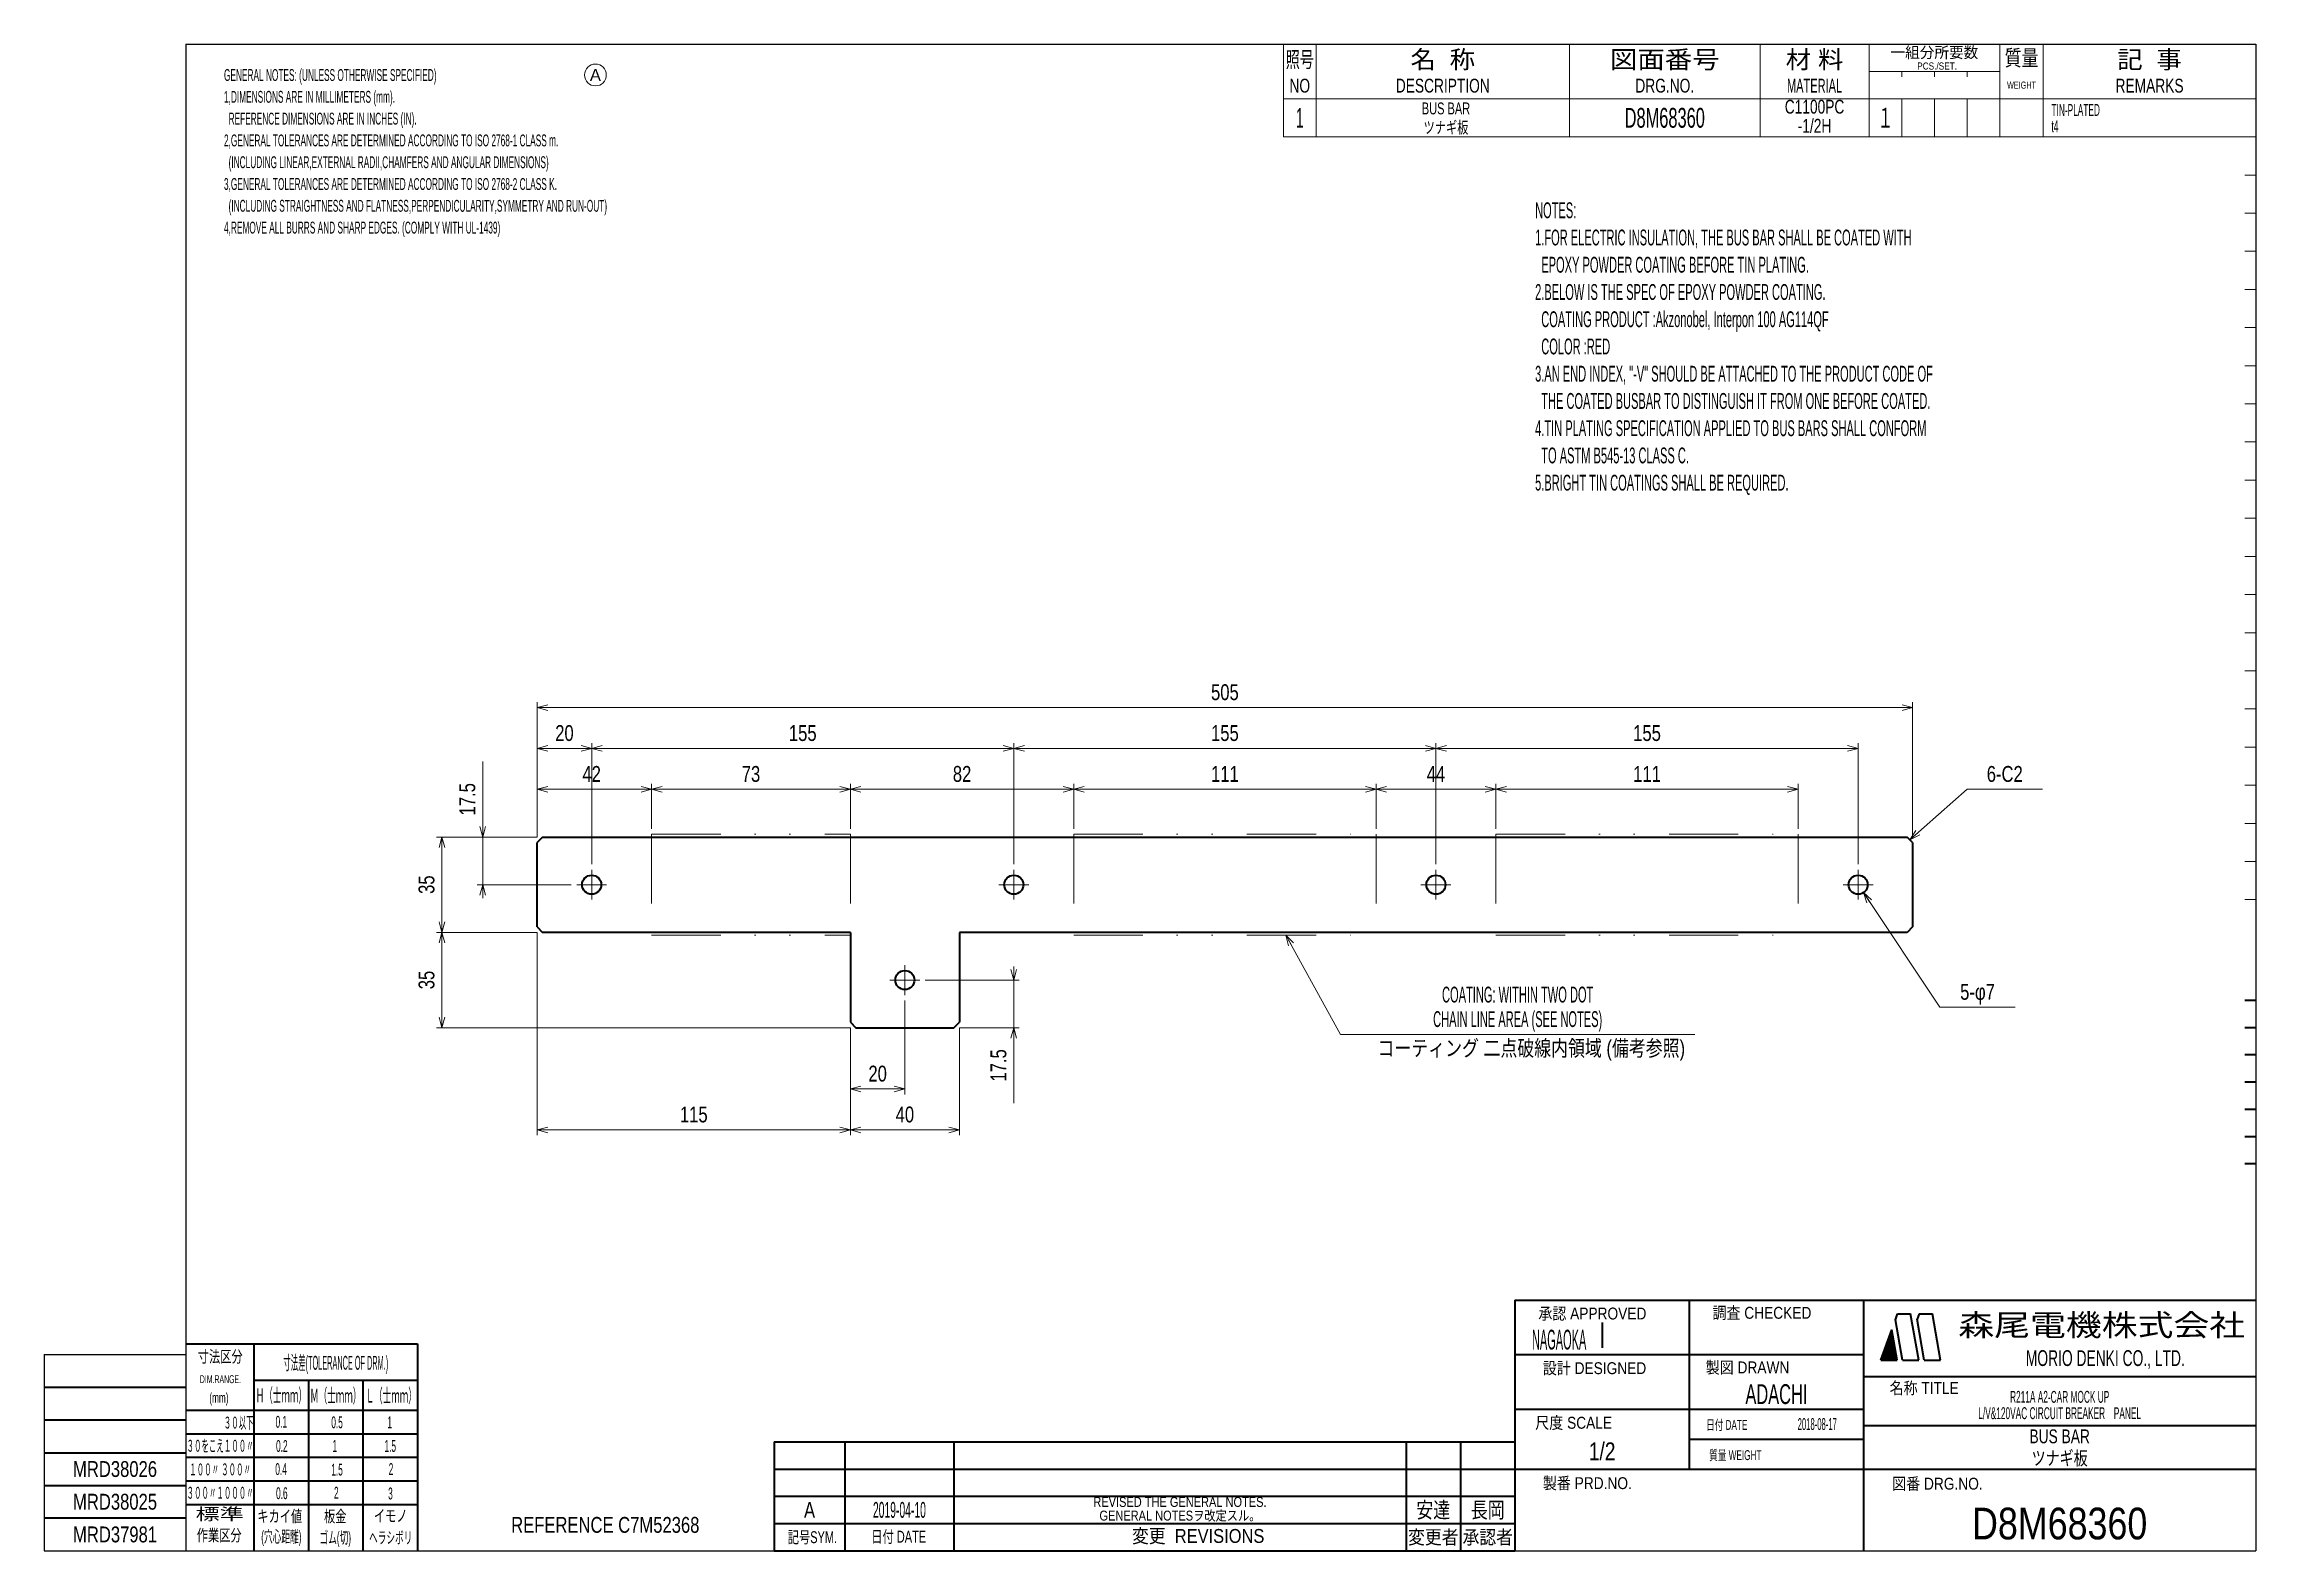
# Model space of a CAD drawing. Header units: millimetres. Extents: x 7 to 413, y 10 to 287.
import ezdxf
from ezdxf.enums import TextEntityAlignment as Align

# ---------------------------------------------------------------- set-up
doc = ezdxf.new("R2010")
doc.units = ezdxf.units.MM
doc.linetypes.add('DASHDOT', pattern=[25.3, 12.7, -6.3, 0, -6.3])
doc.linetypes.add('DIVIDE', pattern=[31.6, 12.7, -6.3, 0, -6.3, 0, -6.3])
for name, color, linetype in [('GR1_02', 7, 'Continuous'), ('GR1_04', 7, 'Continuous'), ('GR1_16', 7, 'Continuous'), ('図面枠D8M', 7, 'Continuous'), ('表題、部品表', 7, 'Continuous'), ('表題、部品表_01', 7, 'Continuous'), ('表題、部品表_02', 7, 'Continuous'), ('表題、部品表_03', 7, 'Continuous')]:
    doc.layers.add(name, color=color, linetype=linetype)
doc.styles.add('HG丸ｺﾞｼｯｸM-PRO', font='')
doc.styles.get('HG丸ｺﾞｼｯｸM-PRO').set_extended_font_data('HG丸ｺﾞｼｯｸM-PRO')

# ---------------------------------------------------------------- blocks, each defined once
blk = doc.blocks.new('BLKF024')
at = {"layer": '図面枠D8M', "color": 4, "linetype": 'Continuous', "lineweight": 13}
for p, q in [((344.778471, 46.998727), (346.524087, 48.744343)), ((344.8594, 47.221078), (346.502888, 48.864566)), ((344.940329, 47.443428), (346.48169, 48.984789)), ((345.021258, 47.665778), (346.460491, 49.105012)), ((345.102186, 47.888128), (346.439293, 49.225235)), ((345.183115, 48.110479), (346.418094, 49.345457)), ((345.264044, 48.332829), (346.396896, 49.46568)), ((345.344973, 48.555179), (346.375697, 49.585903)), ((345.425902, 48.777529), (346.354499, 49.706126)), ((345.506831, 48.999879), (346.3333, 49.826349)), ((345.58776, 49.22223), (346.312102, 49.946572)), ((345.668689, 49.44458), (346.290903, 50.066794)), ((345.749617, 49.66693), (346.269705, 50.187017)), ((345.830546, 49.88928), (346.248506, 50.30724)), ((345.911475, 50.111631), (346.227307, 50.427463)), ((345.992404, 50.333981), (346.206109, 50.547686)), ((346.073333, 50.556331), (346.18491, 50.667909)), ((346.154262, 50.778681), (346.163712, 50.788131)), ((344.157871, 45.246757), (346.693675, 47.782561)), ((344.211969, 45.442276), (346.672477, 47.902784)), ((344.292898, 45.664626), (346.651278, 48.023006)), ((344.299292, 45.246757), (346.714874, 47.662338)), ((344.373827, 45.886976), (346.63008, 48.143229)), ((344.440714, 45.246757), (346.736072, 47.542115)), ((344.454756, 46.109327), (346.608881, 48.263452)), ((344.535684, 46.331677), (346.587682, 48.383675)), ((344.582135, 45.246757), (346.757271, 47.421892)), ((344.616613, 46.554027), (346.566484, 48.503898)), ((344.697542, 46.776377), (346.545285, 48.624121)), ((344.723556, 45.246757), (346.778469, 47.301669)), ((344.864978, 45.246757), (346.799668, 47.181447)), ((345.006399, 45.246757), (346.820866, 47.061224)), ((345.147821, 45.246757), (346.842065, 46.941001)), ((345.289242, 45.246757), (346.863263, 46.820778)), ((345.430663, 45.246757), (346.884462, 46.700555)), ((345.572085, 45.246757), (346.90566, 46.580332)), ((345.713506, 45.246757), (346.926859, 46.46011)), ((345.854927, 45.246757), (346.948057, 46.339887)), ((345.996349, 45.246757), (346.969256, 46.219664)), ((346.13777, 45.246757), (346.990455, 46.099441)), ((346.279191, 45.246757), (347.011653, 45.979218)), ((346.420613, 45.246757), (347.032852, 45.858995)), ((346.562034, 45.246757), (347.05405, 45.738773)), ((346.703455, 45.246757), (347.075249, 45.61855)), ((346.844877, 45.246757), (347.096447, 45.498327)), ((346.986298, 45.246757), (347.117646, 45.378104)), ((347.12772, 45.246757), (347.138844, 45.257881))]:
    blk.add_line(p, q, dxfattribs=at)
blk = doc.blocks.new('BLKF023')
at = {"layer": '図面枠D8M', "color": 2, "linetype": 'Continuous', "lineweight": 25}
for p, q in [((33, 286.75), (413, 286.75)), ((33, 286.75), (33, 10.25)), ((413, 286.75), (413, 10.25)), ((7, 46.25), (7, 10.25)), ((7, 46.25), (33, 46.25)), ((7, 10.25), (413, 10.25))]:
    blk.add_line(p, q, dxfattribs=at)
at = {"layer": '図面枠D8M', "color": 4, "linetype": 'Continuous', "lineweight": 13}
for p, q in [((413, 269.75), (411, 269.75)), ((413, 262.75), (411, 262.75)), ((413, 255.75), (411, 255.75)), ((413, 248.75), (411, 248.75)), ((413, 241.75), (411, 241.75)), ((413, 234.75), (411, 234.75)), ((413, 227.75), (411, 227.75)), ((413, 220.75), (411, 220.75)), ((413, 213.75), (411, 213.75)), ((413, 206.75), (411, 206.75)), ((413, 199.75), (411, 199.75)), ((413, 192.75), (411, 192.75)), ((413, 185.75), (411, 185.75)), ((413, 178.75), (411, 178.75)), ((413, 171.75), (411, 171.75)), ((413, 164.75), (411, 164.75)), ((413, 157.75), (411, 157.75)), ((413, 150.75), (411, 150.75)), ((413, 143.75), (411, 143.75)), ((413, 136.75), (411, 136.75)), ((411, 129.75), (413, 129.75))]:
    blk.add_line(p, q, dxfattribs=at)
at = {"layer": '図面枠D8M', "color": 3, "linetype": 'Continuous', "lineweight": 35}
for p, q in [((413, 111.25), (411, 111.25)), ((413, 106.25), (411, 106.25)), ((413, 101.25), (411, 101.25)), ((413, 96.25), (411, 96.25)), ((413, 91.25), (411, 91.25)), ((413, 86.25), (411, 86.25)), ((413, 81.25), (411, 81.25)), ((277, 56.25), (277, 10.25)), ((277, 56.25), (413, 56.25)), ((309, 56.25), (309, 25.25)), ((341, 56.25), (341, 10.25)), ((346.84, 52.65), (347.23, 53.75)), ((347.23, 53.75), (349.64, 53.75)), ((351.14, 45.25), (349.64, 53.75)), ((351.18, 53.75), (350.82, 52.76)), ((351.18, 53.75), (353.64, 53.75)), ((355.14, 45.25), (353.64, 53.75)), ((293, 52.17), (293, 47.48)), ((344.14, 45.25), (346.16, 50.8)), ((347.14, 45.25), (346.16, 50.8)), ((348.14, 45.25), (346.84, 52.65)), ((352.14, 45.25), (350.82, 52.76)), ((33, 48.25), (75.5, 48.25)), ((45.5, 48.25), (45.5, 10.25)), ((75.5, 48.25), (75.5, 10.25)), ((277, 46.25), (341, 46.25)), ((344.14, 45.25), (347.14, 45.25)), ((348.14, 45.25), (351.14, 45.25)), ((352.14, 45.25), (355.14, 45.25)), ((45.5, 41.55), (75.5, 41.55)), ((55.5, 41.55), (55.5, 10.25)), ((65.5, 41.55), (65.5, 10.25)), ((341, 42.25), (413, 42.25)), ((7, 40.25), (33, 40.25)), ((7, 34.25), (33, 34.25)), ((33, 36.05), (75.5, 36.05)), ((277, 36.25), (341, 36.25)), ((341, 33.25), (413, 33.25)), ((33, 31.72), (75.5, 31.72)), ((309, 30.75), (341, 30.75)), ((7, 28.25), (33, 28.25)), ((33, 27.4), (75.5, 27.4)), ((277, 25.25), (413, 25.25)), ((7, 22.25), (33, 22.25)), ((33, 23.07), (75.5, 23.07)), ((33, 16.25), (7, 16.25)), ((33, 18.75), (75.5, 18.75))]:
    blk.add_line(p, q, dxfattribs=at)
at = {"layer": '図面枠D8M', "color": 4, "linetype": 'Continuous', "lineweight": 13}
blk.add_blockref('BLKF024', (0, 0), dxfattribs=at)
at = {"layer": '図面枠D8M', "color": 4, "linetype": 'Continuous', "lineweight": 13, "style": 'HG丸ｺﾞｼｯｸM-PRO'}
for s, height, width, p in [('承認 APPROVED', 2.1818, 0.863151, (291.21, 53.79)), ('調査 CHECKED', 2.182, 0.863174, (322.34, 53.92)), ('寸法差(TOLERANCE OF DRM.)', 2.5455, 0.382528, (60.52, 44.75)), ('設計 DESIGNED', 2.1818, 0.862613, (291.61, 43.76)), ('製図 DRAWN', 2.182, 0.863099, (319.7, 43.9)), ('DIM.RANGE.', 1.455, 0.522543, (39.35, 41.74)), ('名称 TITLE', 2.182, 0.862489, (352.13, 40.11)), ('Ｈ（士ｍｍ）', 2.545, 0.439786, (50.53, 38.76)), ('Ｍ（士ｍｍ）', 2.545, 0.439786, (60.52, 38.71)), ('Ｌ（士ｍｍ）', 2.545, 0.439786, (70.7, 38.71)), ('３０以下', 2.182, 0.44793, (42.7, 33.77)), ('0.1', 2.182, 0.522424, (50.53, 33.92)), ('0.5', 2.182, 0.522424, (60.76, 33.82)), ('1', 2.18, 0.521199, (70.42, 33.82)), ('尺度 SCALE', 2.182, 0.862581, (287.78, 33.74)), ('日付 DATE', 1.818, 0.618255, (315.88, 33.34)), ('３０をこえ１００〃', 2.182, 0.44793, (39.29, 29.52)), ('0.2', 2.182, 0.522424, (50.62, 29.48)), ('1', 2.18, 0.521199, (60.33, 29.48)), ('1.5', 2.182, 0.522424, (70.52, 29.48)), ('質量 WEIGHT', 1.818, 0.618812, (317.46, 27.8)), ('１００〃 ３００〃', 2.182, 0.448161, (39.29, 25.18)), ('0.4', 2.182, 0.522424, (50.48, 25.24)), ('1.5', 2.182, 0.522424, (60.76, 25.15)), ('2', 2.18, 0.521199, (70.66, 25.24)), ('３００〃１０００〃', 2.182, 0.44793, (39.29, 20.89)), ('0.6', 2.182, 0.522424, (50.62, 20.81)), ('2', 2.18, 0.521199, (60.62, 20.9)), ('3', 2.18, 0.521199, (70.56, 20.76)), ('製番 PRD.NO.', 2.182, 0.863299, (290.29, 22.66)), ('図番 DRG.NO.', 2.182, 0.863083, (354.56, 22.56)), ('キカイ値', 2.182, 0.692256, (50.24, 16.58)), ('板金', 2.182, 0.692256, (60.43, 16.58)), ('イモノ', 2.182, 0.692256, (70.61, 16.67))]:
    blk.add_text(s, height=height, dxfattribs=dict(at, width=width)).set_placement(p, align=Align.MIDDLE_CENTER)
at = {"layer": '図面枠D8M', "color": 2, "linetype": 'Continuous', "lineweight": 25, "style": 'HG丸ｺﾞｼｯｸM-PRO', "width": 1.206081}
blk.add_text('森尾電機株式会社', height=4, dxfattribs=at).set_placement((384.72, 51.68), align=Align.MIDDLE_CENTER)
at = {"layer": '図面枠D8M', "color": 4, "linetype": 'Continuous', "lineweight": 13, "style": 'HG丸ｺﾞｼｯｸM-PRO'}
for s, height, width, p in [('寸法区分', 2.182, 0.692256, (39.31, 44.15)), ('(mm)', 1.818, 0.619256, (39.07, 36.89)), ('標準', 2.182, 1.489301, (39.21, 15.25)), ('作業区分', 2.182, 0.692256, (39.12, 11.35)), ('(穴心距離)', 2.182, 0.521231, (50.53, 11.11)), ('ゴム(切)', 2.182, 0.521232, (60.43, 10.92)), ('ヘラシボリ', 2.182, 0.521228, (70.61, 10.92))]:
    blk.add_text(s, height=height, dxfattribs=dict(at, width=width)).set_placement(p, align=Align.BOTTOM_CENTER)
at = {"layer": '図面枠D8M', "color": 3, "linetype": 'Continuous', "lineweight": 35, "style": 'HG丸ｺﾞｼｯｸM-PRO', "width": 0.652197}
blk.add_text('MORIO DENKI CO., LTD.', height=2.9091, dxfattribs=at).set_placement((385.38, 45.61), align=Align.MIDDLE_CENTER)
blk = doc.blocks.new('BLKF025')
at = {"layer": '図面枠D8M', "color": 3, "linetype": 'Continuous', "lineweight": 35, "style": 'HG丸ｺﾞｼｯｸM-PRO'}
for s, height, width, p in [('NAGAOKA', 3.636, 0.414524, (285.11, 49)), ('ADACHI', 3.636, 0.619335, (325, 39)), ('L/V&120VAC CIRCUIT BREAKER\u3000PANEL', 2.1818, 0.522042, (377, 35.5)), ('R211A A2-CAR MOCK UP', 2.1818, 0.522319, (377, 38.5)), ('2018-08-17', 2.182, 0.482412, (332.5, 33.5)), ('BUS BAR', 2.545, 0.742441, (377, 31.25)), ('1/2', 3.273, 0.80628, (293, 28.5)), ('A', 2.91, 0.782973, (147.5, 17.75)), ('2019-04-10', 2.909, 0.488281, (164, 17.75)), ('安達', 2.909, 0.781842, (262, 17.75)), ('長岡', 2.909, 0.781842, (272, 17.75)), ('D8M68360', 5.818, 0.845432, (377, 15.25))]:
    blk.add_text(s, height=height, dxfattribs=dict(at, width=width)).set_placement(p, align=Align.MIDDLE_CENTER)
for s, width, p in [('REVISED THE GENERAL NOTES.', 0.831459, (215.5, 17.75)), ('GENERAL NOTESヲ改定スル。', 0.831421, (215.5, 15.25))]:
    blk.add_text(s, height=1.8182, dxfattribs=dict(at, width=width)).set_placement(p, align=Align.BOTTOM_CENTER)
blk = doc.blocks.new('BLKF026')
at = {"layer": '表題、部品表_02', "color": 4, "linetype": 'Continuous', "lineweight": 13}
for p, q in [((234.5, 276.75), (234.5, 269.75)), ((234.5, 276.75), (413, 276.75)), ((240.5, 276.75), (240.5, 269.75)), ((287, 276.75), (287, 269.75)), ((322, 276.75), (322, 269.75)), ((342, 276.75), (342, 269.75)), ((348, 276.75), (348, 269.75)), ((354, 276.75), (354, 269.75)), ((360, 269.75), (360, 276.75)), ((366, 276.75), (366, 269.75)), ((374, 276.75), (374, 269.75)), ((413, 276.75), (413, 269.75)), ((234.5, 269.75), (413, 269.75))]:
    blk.add_line(p, q, dxfattribs=at)
blk = doc.blocks.new('BLKF029')
at = {"layer": '図面枠D8M', "color": 3, "linetype": 'Continuous', "lineweight": 35}
for p, q in [((141, 15.25), (277, 15.25)), ((141, 15.25), (141, 10.25)), ((154, 15.25), (154, 10.25)), ((174, 15.25), (174, 10.25)), ((257, 15.25), (257, 10.25)), ((267, 15.25), (267, 10.25)), ((277, 15.25), (277, 10.25)), ((141, 10.25), (277, 10.25))]:
    blk.add_line(p, q, dxfattribs=at)
at = {"layer": '図面枠D8M', "color": 4, "linetype": 'Continuous', "lineweight": 13, "style": 'HG丸ｺﾞｼｯｸM-PRO'}
for s, height, width, p in [('記号SYM.', 2.182, 0.69227, (148.03, 12.74)), ('日付 DATE', 2.182, 0.692507, (163.87, 12.83)), ('変更  REVISIONS', 2.5455, 0.887352, (218.85, 12.97)), ('変更者', 2.545, 0.887717, (262, 12.75)), ('承認者', 2.545, 0.887717, (272, 12.75))]:
    blk.add_text(s, height=height, dxfattribs=dict(at, width=width)).set_placement(p, align=Align.MIDDLE_CENTER)
blk = doc.blocks.new('BLKF028')
at = {"layer": '図面枠D8M', "color": 3, "linetype": 'Continuous', "lineweight": 35}
blk.add_blockref('BLKF029', (0, 0), dxfattribs=at)
blk = doc.blocks.new('BLKF031')
at = {"layer": '図面枠D8M', "color": 3, "linetype": 'Continuous', "lineweight": 35}
for p, q in [((141, 20.25), (277, 20.25)), ((141, 20.25), (141, 15.25)), ((154, 20.25), (154, 15.25)), ((174, 20.25), (174, 15.25)), ((257, 20.25), (257, 15.25)), ((267, 20.25), (267, 15.25)), ((277, 20.25), (277, 15.25)), ((141, 15.25), (277, 15.25))]:
    blk.add_line(p, q, dxfattribs=at)
blk = doc.blocks.new('BLKF030')
at = {"layer": '図面枠D8M', "color": 3, "linetype": 'Continuous', "lineweight": 35}
blk.add_blockref('BLKF031', (0, 0), dxfattribs=at)
blk = doc.blocks.new('BLKF033')
at = {"layer": '図面枠D8M', "color": 3, "linetype": 'Continuous', "lineweight": 35}
for p, q in [((141, 25.25), (277, 25.25)), ((141, 25.25), (141, 20.25)), ((154, 25.25), (154, 20.25)), ((174, 25.25), (174, 20.25)), ((257, 25.25), (257, 20.25)), ((267, 25.25), (267, 20.25)), ((277, 25.25), (277, 20.25)), ((141, 20.25), (277, 20.25))]:
    blk.add_line(p, q, dxfattribs=at)
blk = doc.blocks.new('BLKF032')
at = {"layer": '図面枠D8M', "color": 3, "linetype": 'Continuous', "lineweight": 35}
blk.add_blockref('BLKF033', (0, 0), dxfattribs=at)
blk = doc.blocks.new('BLKF035')
at = {"layer": '図面枠D8M', "color": 3, "linetype": 'Continuous', "lineweight": 35}
for p, q in [((141, 30.25), (277, 30.25)), ((141, 30.25), (141, 25.25)), ((154, 30.25), (154, 25.25)), ((174, 30.25), (174, 25.25)), ((257, 30.25), (257, 25.25)), ((267, 30.25), (267, 25.25)), ((277, 30.25), (277, 25.25)), ((141, 25.25), (277, 25.25))]:
    blk.add_line(p, q, dxfattribs=at)
blk = doc.blocks.new('BLKF034')
at = {"layer": '図面枠D8M', "color": 3, "linetype": 'Continuous', "lineweight": 35}
blk.add_blockref('BLKF035', (0, 0), dxfattribs=at)
blk = doc.blocks.new('BLKF036')
at = {"layer": 'GR1_04', "color": 4, "linetype": 'DIVIDE', "lineweight": 13}
for p, q in [((273.5, 141.75), (273.5, 123.25)), ((273.5, 141.75), (329, 141.75)), ((329, 141.75), (329, 123.25)), ((273.5, 123.25), (329, 123.25))]:
    blk.add_line(p, q, dxfattribs=at)
blk = doc.blocks.new('BLKF037')
at = {"layer": 'GR1_04', "color": 4, "linetype": 'DIVIDE', "lineweight": 13}
for p, q in [((196, 141.75), (196, 123.25)), ((196, 141.75), (251.5, 141.75)), ((251.5, 141.75), (251.5, 123.25)), ((196, 123.25), (251.5, 123.25))]:
    blk.add_line(p, q, dxfattribs=at)
blk = doc.blocks.new('BLKF038')
at = {"layer": 'GR1_04', "color": 4, "linetype": 'DIVIDE', "lineweight": 13}
for p, q in [((118.5, 141.75), (118.5, 123.25)), ((118.5, 141.75), (155, 141.75)), ((155, 141.75), (155, 123.25)), ((118.5, 123.25), (155, 123.25))]:
    blk.add_line(p, q, dxfattribs=at)
blk = doc.blocks.new('BLKF040')
at = {"layer": 'GR1_02', "color": 3, "linetype": 'Continuous', "lineweight": 35}
for p, q in [((98.5, 141.25), (97.5, 140.25)), ((97.5, 124.75), (97.5, 140.25)), ((98.5, 141.25), (349, 141.25)), ((350, 140.25), (349, 141.25)), ((350, 140.25), (350, 124.75)), ((97.5, 124.75), (98.5, 123.75)), ((155, 123.75), (98.5, 123.75)), ((155, 123.75), (155, 107.25)), ((349, 123.75), (175, 123.75)), ((175, 123.75), (175, 107.25)), ((350, 124.75), (349, 123.75)), ((155, 107.25), (156, 106.25)), ((156, 106.25), (174, 106.25)), ((174, 106.25), (175, 107.25))]:
    blk.add_line(p, q, dxfattribs=at)
blk = doc.blocks.new('BLKF039')
at = {"layer": 'GR1_02', "color": 4, "linetype": 'DASHDOT', "lineweight": 13}
for p, q in [((107.5, 129.75), (107.5, 135.25)), ((185, 129.75), (185, 135.25)), ((262.5, 129.75), (262.5, 135.25)), ((340, 129.75), (340, 135.25)), ((110.25, 132.5), (104.75, 132.5)), ((187.75, 132.5), (182.25, 132.5)), ((265.25, 132.5), (259.75, 132.5)), ((342.75, 132.5), (337.25, 132.5)), ((165, 112.25), (165, 117.75)), ((167.75, 115), (162.25, 115))]:
    blk.add_line(p, q, dxfattribs=at)
at = {"layer": 'GR1_02', "color": 3, "linetype": 'Continuous', "lineweight": 35}
for centre in [(107.5, 132.5), (185, 132.5), (262.5, 132.5), (340, 132.5), (165, 115)]:
    blk.add_circle(centre, 1.75, dxfattribs=at)
blk.add_blockref('BLKF040', (0, 0), dxfattribs=at)
blk = doc.blocks.new('FXTIP_ARROW_S')
at = {"color": 0, "linetype": 'Continuous', "lineweight": -2}
for q in [(-1, 0), (-0.97, 0.26), (-0.97, -0.26)]:
    blk.add_line((0, 0), q, dxfattribs=at)
blk = doc.blocks.new('FXTIP_ARROW_E')
at = {"color": 0, "linetype": 'Continuous', "lineweight": -2}
for q in [(-1, 0), (-0.97, 0.26), (-0.97, -0.26)]:
    blk.add_line((0, 0), q, dxfattribs=at)
blk = doc.blocks.new('BLKF041')
at = {"layer": '図面枠D8M', "color": 4, "linetype": 'Continuous', "lineweight": 13}
blk.add_circle((108.19, 281.11), 2, dxfattribs=at)
at = {"layer": '図面枠D8M', "color": 4, "linetype": 'Continuous', "lineweight": 13, "style": 'HG丸ｺﾞｼｯｸM-PRO', "width": 1.042301}
blk.add_text('A', height=2.18, dxfattribs=at).set_placement((108.19, 281.11), align=Align.MIDDLE_CENTER)
blk = doc.blocks.new('BLKF043')
at = {"layer": '表題、部品表_01', "color": 4, "linetype": 'Continuous', "lineweight": 13}
for p, q in [((234.5, 286.75), (234.5, 276.75)), ((234.5, 286.75), (413, 286.75)), ((240.5, 286.75), (240.5, 276.75)), ((287, 286.75), (287, 276.75)), ((322, 286.75), (322, 276.75)), ((342, 286.75), (342, 276.75)), ((366, 286.75), (366, 276.75)), ((374, 286.75), (374, 276.75)), ((413, 286.75), (413, 276.75)), ((342, 281.75), (366, 281.75)), ((348, 280.75), (348, 281.75)), ((354, 281.75), (354, 280.75)), ((360, 281.75), (360, 280.75)), ((234.5, 276.75), (413, 276.75))]:
    blk.add_line(p, q, dxfattribs=at)
at = {"layer": '表題、部品表_01', "color": 3, "linetype": 'Continuous', "lineweight": 35, "style": 'HG丸ｺﾞｼｯｸM-PRO'}
for s, height, width, p in [('照号', 2.909, 0.651535, (237.5, 283.95)), ('名  称', 3.273, 1.042426, (263.75, 283.95)), ('図面番号', 3.273, 1.127518, (304.5, 283.95)), ('材 料', 3.273, 1.042439, (332, 283.95)), ('一組分所要数', 2.036, 0.966638, (354, 285.25)), ('質量', 2.909, 0.781842, (370, 284.25)), ('記  事', 3.273, 1.042426, (393.5, 283.95)), ('NO', 2.545, 0.740841, (237.5, 279.15)), ('DESCRIPTION', 2.5455, 0.741365, (263.75, 279.15)), ('DRG.NO.', 2.545, 0.741189, (304.5, 279.15)), ('MATERIAL', 2.545, 0.594756, (332, 279.15)), ('PCS./SET.', 1.309, 0.862935, (354.5, 282.75)), ('REMARKS', 2.545, 0.742803, (393.5, 279.15)), ('WEIGHT', 1.309, 0.635507, (370, 279.25))]:
    blk.add_text(s, height=height, dxfattribs=dict(at, width=width)).set_placement(p, align=Align.MIDDLE_CENTER)
blk = doc.blocks.new('BLKF042')
at = {"layer": '表題、部品表_01', "color": 3, "linetype": 'Continuous', "lineweight": 13}
blk.add_blockref('BLKF043', (0, 0), dxfattribs=at)

msp = doc.modelspace()

# ---------------------------------------------------------------- linework, layer by layer
at = {"layer": 'GR1_16', "color": 4, "linetype": 'Continuous', "lineweight": 13}
for p, q in [((97.5, 141.25), (97.5, 166)), ((97.5, 165), (350, 165)), ((350, 141.25), (350, 166)), ((97.5, 141.25), (97.5, 158.5)), ((107.5, 136.25), (107.5, 158.5)), ((185, 136.25), (185, 158.5)), ((262.5, 136.25), (262.5, 158.5)), ((340, 136.25), (340, 158.5)), ((87.5, 141.25), (87.5, 155.09)), ((97.5, 157.5), (107.5, 157.5)), ((107.5, 157.5), (185, 157.5)), ((185, 157.5), (262.5, 157.5)), ((262.5, 157.5), (340, 157.5)), ((97.5, 141.25), (97.5, 151)), ((118.5, 142.75), (118.5, 151)), ((155, 142.75), (155, 151)), ((196, 142.75), (196, 151)), ((251.5, 142.75), (251.5, 151)), ((273.5, 142.75), (273.5, 151)), ((329, 142.75), (329, 151)), ((97.5, 150), (118.5, 150)), ((118.5, 150), (155, 150)), ((155, 150), (196, 150)), ((196, 150), (251.5, 150)), ((251.5, 150), (273.5, 150)), ((273.5, 150), (329, 150)), ((349.5, 140.75), (360, 150)), ((360, 150), (373.84, 150)), ((97.5, 141.25), (79, 141.25)), ((80, 123.75), (80, 141.25)), ((97.5, 141.25), (86.5, 141.25)), ((87.5, 132.5), (87.5, 141.25)), ((103.75, 132.5), (86.5, 132.5)), ((87.5, 130), (87.5, 132.5)), ((340.97, 131.04), (355, 110)), ((97.5, 123.75), (79, 123.75)), ((80, 106.25), (80, 123.75)), ((97.5, 123.75), (97.5, 86.5)), ((234.93, 123.25), (245, 105)), ((168.75, 115), (186, 115)), ((185, 115), (185, 117.5)), ((185, 106.25), (185, 115)), ((165, 111.25), (165, 94)), ((355, 110), (368.84, 110)), ((155, 106.25), (79, 106.25)), ((155, 106.25), (155, 86.5)), ((155, 106.25), (155, 94)), ((175, 106.25), (175, 86.5)), ((175, 106.25), (186, 106.25)), ((185, 92.41), (185, 106.25)), ((245, 105), (310, 105)), ((155, 95), (165, 95)), ((97.5, 87.5), (155, 87.5)), ((155, 87.5), (175, 87.5))]:
    msp.add_line(p, q, dxfattribs=at)

# ---------------------------------------------------------------- block references
at = {"layer": 'GR1_02', "color": 4, "linetype": 'DASHDOT', "lineweight": 13}
msp.add_blockref('BLKF039', (0, 0), dxfattribs=at)
at = {"layer": 'GR1_04', "color": 4, "linetype": 'DIVIDE', "lineweight": 13}
for name in ['BLKF038', 'BLKF037', 'BLKF036']:
    msp.add_blockref(name, (0, 0), dxfattribs=at)
at = {"layer": 'GR1_16', "color": 4, "linetype": 'Continuous', "lineweight": 13, "xscale": 2, "yscale": 2}
for name, p, rotation in [('FXTIP_ARROW_S', (97.5, 165), 180), ('FXTIP_ARROW_E', (350, 165), 360), ('FXTIP_ARROW_S', (97.5, 157.5), 180), ('FXTIP_ARROW_E', (107.5, 157.5), 360), ('FXTIP_ARROW_S', (107.5, 157.5), 180), ('FXTIP_ARROW_E', (185, 157.5), 360), ('FXTIP_ARROW_S', (185, 157.5), 180), ('FXTIP_ARROW_E', (262.5, 157.5), 360), ('FXTIP_ARROW_S', (262.5, 157.5), 180), ('FXTIP_ARROW_E', (340, 157.5), 360), ('FXTIP_ARROW_S', (97.5, 150), 180), ('FXTIP_ARROW_E', (118.5, 150), 360), ('FXTIP_ARROW_S', (118.5, 150), 180), ('FXTIP_ARROW_E', (155, 150), 360), ('FXTIP_ARROW_S', (155, 150), 180), ('FXTIP_ARROW_E', (196, 150), 360), ('FXTIP_ARROW_S', (196, 150), 180), ('FXTIP_ARROW_E', (251.5, 150), 360), ('FXTIP_ARROW_S', (251.5, 150), 180), ('FXTIP_ARROW_E', (273.5, 150), 360), ('FXTIP_ARROW_S', (273.5, 150), 180), ('FXTIP_ARROW_E', (329, 150), 360), ('FXTIP_ARROW_S', (87.5, 141.25), 270), ('FXTIP_ARROW_S', (349.5, 140.75), 221.3785089548848), ('FXTIP_ARROW_E', (80, 141.25), 90), ('FXTIP_ARROW_E', (87.5, 132.5), 90), ('FXTIP_ARROW_S', (340.97, 131.04), 123.6900675260072), ('FXTIP_ARROW_S', (80, 123.75), 270), ('FXTIP_ARROW_E', (80, 123.75), 90), ('FXTIP_ARROW_S', (234.93, 123.25), 118.89519929337), ('FXTIP_ARROW_S', (185, 115), 270), ('FXTIP_ARROW_S', (80, 106.25), 270), ('FXTIP_ARROW_E', (185, 106.25), 90), ('FXTIP_ARROW_S', (155, 95), 180), ('FXTIP_ARROW_E', (165, 95), 360), ('FXTIP_ARROW_S', (97.5, 87.5), 180), ('FXTIP_ARROW_E', (155, 87.5), 360), ('FXTIP_ARROW_S', (155, 87.5), 180), ('FXTIP_ARROW_E', (175, 87.5), 360)]:
    msp.add_blockref(name, p, dxfattribs=dict(at, rotation=rotation))
at = {"layer": '図面枠D8M', "color": 4, "linetype": 'Continuous', "lineweight": 13}
for name in ['BLKF023', 'BLKF041']:
    msp.add_blockref(name, (0, 0), dxfattribs=at)
at = {"layer": '図面枠D8M', "color": 3, "linetype": 'Continuous', "lineweight": 35}
for name in ['BLKF025', 'BLKF034', 'BLKF032', 'BLKF030', 'BLKF028']:
    msp.add_blockref(name, (0, 0), dxfattribs=at)
at = {"layer": '表題、部品表_01', "color": 3, "linetype": 'Continuous', "lineweight": 13}
msp.add_blockref('BLKF042', (0, 0), dxfattribs=at)
at = {"layer": '表題、部品表_02', "color": 4, "linetype": 'Continuous', "lineweight": 13}
msp.add_blockref('BLKF026', (0, 0), dxfattribs=at)

# ---------------------------------------------------------------- texts
at = {"layer": 'GR1_16', "color": 3, "linetype": 'Continuous', "lineweight": 35, "style": 'HG丸ｺﾞｼｯｸM-PRO'}
for s, rotation, width, p in [('505', 0, 0.784542, (223.75, 165.5)), ('20', 0, 0.784542, (102.5, 158)), ('155', 0, 0.784542, (146.25, 158)), ('155', 0, 0.784542, (223.75, 158)), ('155', 0, 0.784542, (301.25, 158)), ('42', 0, 0.784542, (107.5, 150.5)), ('73', 0, 0.784542, (136.75, 150.5)), ('82', 0, 0.784542, (175.5, 150.5)), ('111', 0, 0.784542, (223.75, 150.5)), ('44', 0, 0.784542, (262.5, 150.5)), ('111', 0, 0.784542, (301.25, 150.5)), ('17.5', 90, 0.784749, (87, 148.17)), ('35', 90, 0.784542, (79.5, 132.5)), ('35', 90, 0.784542, (79.5, 115)), ('17.5', 90, 0.784749, (184.5, 99.33)), ('20', 0, 0.784542, (160, 95.5)), ('115', 0, 0.784542, (126.25, 88)), ('40', 0, 0.784542, (165, 88))]:
    msp.add_text(s, height=2.909, rotation=rotation, dxfattribs=dict(at, width=width)).set_placement(p, align=Align.BOTTOM_CENTER)
for s, height, width, p in [('6-C2', 2.909, 0.783285, (366.92, 150.5)), ('COATING: WITHIN TWO DOT', 2.9091, 0.522323, (277.5, 110)), ('5-φ7', 2.909, 0.783086, (361.92, 110.5)), ('CHAIN LINE AREA (SEE NOTES)', 2.9091, 0.522176, (277.5, 105.5))]:
    msp.add_text(s, height=height, dxfattribs=dict(at, width=width)).set_placement(p, align=Align.BOTTOM_CENTER)
at = {"layer": 'GR1_16', "color": 3, "linetype": 'Continuous', "lineweight": 35, "style": 'HG丸ｺﾞｼｯｸM-PRO', "width": 0.781951}
msp.add_text('コーティング 二点破線内領域 (備考参照)', height=2.9091, dxfattribs=at).set_placement((280, 102.5), align=Align.MIDDLE_CENTER)
at = {"layer": '図面枠D8M', "color": 3, "linetype": 'Continuous', "lineweight": 35, "style": 'HG丸ｺﾞｼｯｸM-PRO'}
for s, width, p in [('GENERAL NOTES: (UNLESS OTHERWISE SPECIFIED)', 0.52211, (40, 282.19)), ('1,DIMENSIONS ARE IN MILLIMETERS (mm).', 0.522052, (40, 278.19)), ('  REFERENCE DIMENSIONS ARE IN INCHES (IN).', 0.522009, (40, 274.19)), ('2,GENERAL TOLERANCES ARE DETERMINED ACCORDING TO ISO 2768-1 CLASS m.', 0.522186, (40, 270.19)), ('  (INCLUDING LINEAR,EXTERNAL RADII,CHAMFERS AND ANGULAR DIMENSIONS)', 0.522355, (40, 266.19)), ('3,GENERAL TOLERANCES ARE DETERMINED ACCORDING TO ISO 2768-2 CLASS K.', 0.52223, (40, 262.19)), ('  (INCLUDING STRAIGHTNESS AND FLATNESS,PERPENDICULARITY,SYMMETRY AND RUN-OUT)', 0.522087, (40, 258.19)), ('4,REMOVE ALL BURRS AND SHARP EDGES. (COMPLY WITH UL-1439)', 0.52235, (40, 254.19))]:
    msp.add_text(s, height=2.1818, dxfattribs=dict(at, width=width)).set_placement(p, align=Align.TOP_LEFT)
for s, height, width, p in [('ツナギ板', 2.545, 0.741121, (377, 27.25)), ('MRD38026', 2.909, 0.783793, (20, 25.25)), ('MRD38025', 2.909, 0.783793, (20, 19.25)), ('REFERENCE C7M52368', 2.9091, 0.783552, (110, 15)), ('MRD37981', 2.909, 0.783793, (20, 13.25))]:
    msp.add_text(s, height=height, dxfattribs=dict(at, width=width)).set_placement(p, align=Align.MIDDLE_CENTER)
at = {"layer": '表題、部品表', "color": 3, "linetype": 'Continuous', "lineweight": 35, "style": 'HG丸ｺﾞｼｯｸM-PRO'}
for s, height, width, p in [('NOTES:', 2.909, 0.521723, (280.7, 256.28)), ('1.FOR ELECTRIC INSULATION, THE BUS BAR SHALL BE COATED WITH ', 2.9091, 0.522417, (280.7, 251.28)), ('  EPOXY POWDER COATING BEFORE TIN PLATING.', 2.9091, 0.522634, (280.7, 246.28)), ('2.BELOW IS THE SPEC OF EPOXY POWDER COATING.', 2.9091, 0.522562, (280.7, 241.28)), ('  COATING PRODUCT :Akzonobel, Interpon 100 AG114QF', 2.9091, 0.522597, (280.7, 236.28)), ('  COLOR :RED', 2.9091, 0.522617, (280.7, 231.28)), ('3.AN END INDEX, "-V" SHOULD BE ATTACHED TO THE PRODUCT CODE OF ', 2.9091, 0.522378, (280.7, 226.28)), ('  THE COATED BUSBAR TO DISTINGUISH IT FROM ONE BEFORE COATED.', 2.9091, 0.522152, (280.7, 221.28)), ('4.TIN PLATING SPECIFICATION APPLIED TO BUS BARS SHALL CONFORM ', 2.9091, 0.522557, (280.7, 216.28)), ('  TO ASTM B545-13 CLASS C.', 2.9091, 0.522487, (280.7, 211.28)), ('5.BRIGHT TIN COATINGS SHALL BE REQUIRED.', 2.9091, 0.522387, (280.7, 206.28))]:
    msp.add_text(s, height=height, dxfattribs=dict(at, width=width)).set_placement(p, align=Align.MIDDLE_LEFT)
at = {"layer": '表題、部品表_03', "color": 3, "linetype": 'Continuous', "lineweight": 35, "style": 'HG丸ｺﾞｼｯｸM-PRO'}
for s, height, width, p in [('BUS BAR', 2.182, 0.692724, (264.34, 274.97)), ('1', 3.64, 0.521199, (237.5, 273.25)), ('ツナギ板', 2.182, 0.692256, (264.34, 271.47)), ('D8M68360', 3.636, 0.619412, (304.5, 273.25)), ('１', 3.64, 0.578238, (345, 273.25))]:
    msp.add_text(s, height=height, dxfattribs=dict(at, width=width)).set_placement(p, align=Align.MIDDLE_CENTER)
for s, width, p in [('C1100PC', 0.740867, (332, 273.25)), ('-1/2H', 0.740841, (332, 269.75))]:
    msp.add_text(s, height=2.545, dxfattribs=dict(at, width=width)).set_placement(p, align=Align.BOTTOM_CENTER)
for s, width, p in [('t4', 0.521291, (375.5, 271.69)), ('TIN-PLATED', 0.522156, (375.5, 274.69))]:
    msp.add_text(s, height=2.182, dxfattribs=dict(at, width=width)).set_placement(p, align=Align.MIDDLE_LEFT)

doc.saveas('drawing.dxf')
